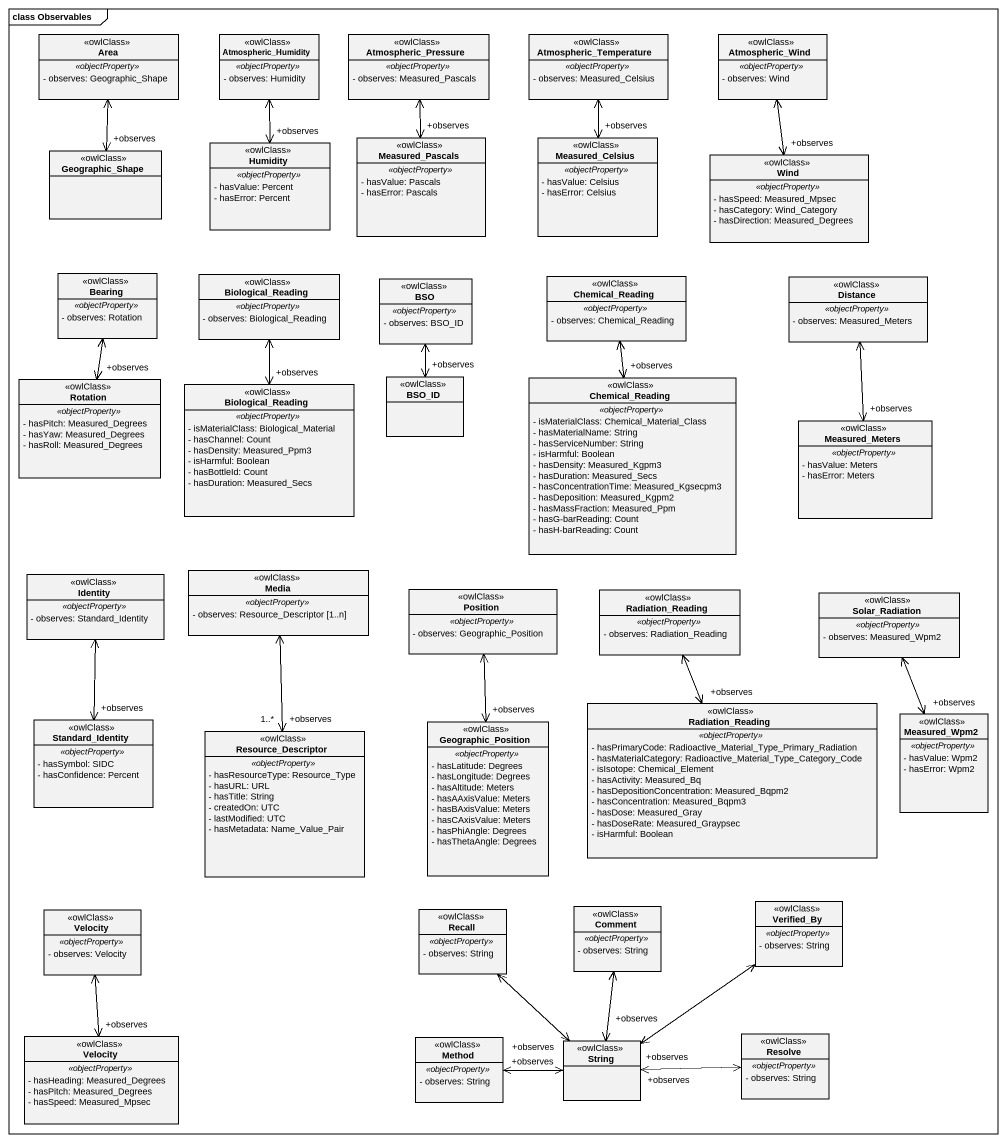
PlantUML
@startuml
mainframe class Observables
hide circle
hide empty members
skinparam classAttributeIconSize 0
class Area <<owlClass>> {
  .. <<objectProperty>> ..
  - observes: Geographic_Shape
}
class Atmospheric_Humidity <<owlClass>> {
  .. <<objectProperty>> ..
  - observes: Humidity
}
class Atmospheric_Pressure <<owlClass>> {
  .. <<objectProperty>> ..
  - observes: Measured_Pascals
}
class Atmospheric_Temperature <<owlClass>> {
  .. <<objectProperty>> ..
  - observes: Measured_Celsius
}
class Atmospheric_Wind <<owlClass>> {
  .. <<objectProperty>> ..
  - observes: Wind
}
class Geographic_Shape <<owlClass>>
class Humidity <<owlClass>> {
  .. <<objectProperty>> ..
  - hasValue: Percent
  - hasError: Percent
}
class Measured_Pascals <<owlClass>> {
  .. <<objectProperty>> ..
  - hasValue: Pascals
  - hasError: Pascals
}
class Measured_Celsius <<owlClass>> {
  .. <<objectProperty>> ..
  - hasValue: Celsius
  - hasError: Celsius
}
class Wind <<owlClass>> {
  .. <<objectProperty>> ..
  - hasSpeed: Measured_Mpsec
  - hasCategory: Wind_Category
  - hasDirection: Measured_Degrees
}
class Bearing <<owlClass>> {
  .. <<objectProperty>> ..
  - observes: Rotation
}
class Biological_Reading <<owlClass>> {
  .. <<objectProperty>> ..
  - observes: Biological_Reading
}
class BSO <<owlClass>> {
  .. <<objectProperty>> ..
  - observes: BSO_ID
}
class Chemical_Reading <<owlClass>> {
  .. <<objectProperty>> ..
  - observes: Chemical_Reading
}
class Distance <<owlClass>> {
  .. <<objectProperty>> ..
  - observes: Measured_Meters
}
class Rotation <<owlClass>> {
  .. <<objectProperty>> ..
  - hasPitch: Measured_Degrees
  - hasYaw: Measured_Degrees
  - hasRoll: Measured_Degrees
}
class "Biological_Reading" as Biological_Reading_2 <<owlClass>> {
  .. <<objectProperty>> ..
  - isMaterialClass: Biological_Material
  - hasChannel: Count
  - hasDensity: Measured_Ppm3
  - isHarmful: Boolean
  - hasBottleId: Count
  - hasDuration: Measured_Secs
}
class BSO_ID <<owlClass>>
class "Chemical_Reading" as Chemical_Reading_2 <<owlClass>> {
  .. <<objectProperty>> ..
  - isMaterialClass: Chemical_Material_Class
  - hasMaterialName: String
  - hasServiceNumber: String
  - isHarmful: Boolean
  - hasDensity: Measured_Kgpm3
  - hasDuration: Measured_Secs
  - hasConcentrationTime: Measured_Kgsecpm3
  - hasDeposition: Measured_Kgpm2
  - hasMassFraction: Measured_Ppm
  - hasG-barReading: Count
  - hasH-barReading: Count
}
class Measured_Meters <<owlClass>> {
  .. <<objectProperty>> ..
  - hasValue: Meters
  - hasError: Meters
}
class Identity <<owlClass>> {
  .. <<objectProperty>> ..
  - observes: Standard_Identity
}
class Media <<owlClass>> {
  .. <<objectProperty>> ..
  - observes: Resource_Descriptor [1..n]
}
class Position <<owlClass>> {
  .. <<objectProperty>> ..
  - observes: Geographic_Position
}
class Radiation_Reading <<owlClass>> {
  .. <<objectProperty>> ..
  - observes: Radiation_Reading
}
class Solar_Radiation <<owlClass>> {
  .. <<objectProperty>> ..
  - observes: Measured_Wpm2
}
class "Radiation_Reading" as Radiation_Reading_2 <<owlClass>> {
  .. <<objectProperty>> ..
  - hasPrimaryCode: Radioactive_Material_Type_Primary_Radiation
  - hasMaterialCategory: Radioactive_Material_Type_Category_Code
  - isIsotope: Chemical_Element
  - hasActivity: Measured_Bq
  - hasDepositionConcentration: Measured_Bqpm2
  - hasConcentration: Measured_Bqpm3
  - hasDose: Measured_Gray
  - hasDoseRate: Measured_Graypsec
  - isHarmful: Boolean
}
class Measured_Wpm2 <<owlClass>> {
  .. <<objectProperty>> ..
  - hasValue: Wpm2
  - hasError: Wpm2
}
class Standard_Identity <<owlClass>> {
  .. <<objectProperty>> ..
  - hasSymbol: SIDC
  - hasConfidence: Percent
}
class Resource_Descriptor <<owlClass>> {
  .. <<objectProperty>> ..
  - hasResourceType: Resource_Type
  - hasURL: URL
  - hasTitle: String
  - createdOn: UTC
  - lastModified: UTC
  - hasMetadata: Name_Value_Pair
}
class Geographic_Position <<owlClass>> {
  .. <<objectProperty>> ..
  - hasLatitude: Degrees
  - hasLongitude: Degrees
  - hasAltitude: Meters
  - hasAAxisValue: Meters
  - hasBAxisValue: Meters
  - hasCAxisValue: Meters
  - hasPhiAngle: Degrees
  - hasThetaAngle: Degrees
}
class Recall <<owlClass>> {
  .. <<objectProperty>> ..
  - observes: String
}
class Comment <<owlClass>> {
  .. <<objectProperty>> ..
  - observes: String
}
class Verified_By <<owlClass>> {
  .. <<objectProperty>> ..
  - observes: String
}
class Velocity <<owlClass>> {
  .. <<objectProperty>> ..
  - observes: Velocity
}
class "Velocity" as Velocity_2 <<owlClass>> {
  .. <<objectProperty>> ..
  - hasHeading: Measured_Degrees
  - hasPitch: Measured_Degrees
  - hasSpeed: Measured_Mpsec
}
class Method <<owlClass>> {
  .. <<objectProperty>> ..
  - observes: String
}
class String <<owlClass>>
class Resolve <<owlClass>> {
  .. <<objectProperty>> ..
  - observes: String
}
Area <--> "+observes" Geographic_Shape
Atmospheric_Humidity <--> "+observes" Humidity
Atmospheric_Pressure <--> "+observes" Measured_Pascals
Atmospheric_Temperature <--> "+observes" Measured_Celsius
Atmospheric_Wind <--> "+observes" Wind
Bearing <--> "+observes" Rotation
Biological_Reading <--> "+observes" Biological_Reading_2
BSO <--> "+observes" BSO_ID
Chemical_Reading <--> "+observes" Chemical_Reading_2
Distance <--> "+observes" Measured_Meters
Identity <--> "+observes" Standard_Identity
Media <--> "+observes\n1..*" Resource_Descriptor
Position <--> "+observes" Geographic_Position
Radiation_Reading <--> "+observes" Radiation_Reading_2
Solar_Radiation <--> "+observes" Measured_Wpm2
Recall <--> "+observes" String
Comment <--> "+observes" String
Verified_By <--> "+observes" String
Velocity <--> "+observes" Velocity_2
Method <-right-> "+observes" String
Resolve <-left-> "+observes" String
@enduml
